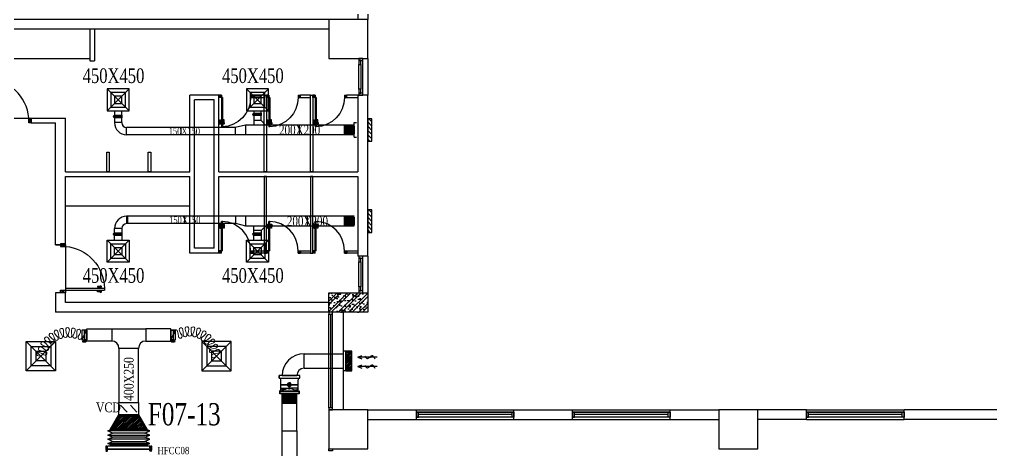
# Model space of a CAD drawing. Header units: metres. Extents: x 352651 to 1421851, y -87441 to -24441.
# Drawn here: x 926241 to 946175, y -57295 to -48460 of the extents above; entities that cross this region are included whole.
import ezdxf
from ezdxf.enums import TextEntityAlignment as Align

# ---------------------------------------------------------------- set-up
doc = ezdxf.new("R2010")
doc.units = ezdxf.units.M
doc.header["$LTSCALE"] = 300
doc.header["$MEASUREMENT"] = 0
for name, color, linetype in [('bat noi mem', 4, 'CONTINUOUS'), ('CUA', 8, 'CONTINUOUS'), ('CUAGIO', 2, 'CONTINUOUS'), ('dien', 2, 'CONTINUOUS'), ('HATCH', 145, 'CONTINUOUS'), ('KT', 1, 'CONTINUOUS'), ('THAY', 9, 'CONTINUOUS'), ('thiet bi', 11, 'CONTINUOUS'), ('TUONG', 7, 'CONTINUOUS'), ('vach', 6, 'CONTINUOUS')]:
    doc.layers.add(name, color=color, linetype=linetype)
doc.layers.add('noi mem', color=5, linetype='BATTING', lineweight=0)
doc.styles.add('PHU', font='vntimeh.shx', dxfattribs={"width": 0.8})
doc.styles.add('ROMANS', font='romans.shx', dxfattribs={"width": 0.75, "bigfont": 'romancvn.shx'})
doc.styles.add('VNCC-RMD', font='vntimeh.shx', dxfattribs={"width": 0.75, "height": 300, "bigfont": 'vns.shx'})
doc.linetypes.add('BATTING', pattern='A,0.0001,-0.1,[134,ltypeshp.shx,S=0.1,R=0,X=-0.1,Y=0],-0.2,[134,ltypeshp.shx,S=0.1,R=180,X=0.1,Y=0],-0.1', length=0.4001)

# ---------------------------------------------------------------- blocks, each defined once
blk = doc.blocks.new('A$C1C310622')
at = {"layer": 'CUA', "ltscale": 0.2}
for p, q in [((-167.75, -342.85), (-168.25, -343.35)), ((-167.75, -343.35), (-168.25, -342.85)), ((-167.75, -342.85), (-168.25, -342.85)), ((-168.25, -343.35), (-168.25, -342.85)), ((-167.75, -342.85), (-167.75, -343.35)), ((-167.75, -342.85), (-167.75, -343.35)), ((-167.75, -342.85), (-167.75, -342.85)), ((-161.75, -342.85), (-161.75, -343.35)), ((-161.75, -342.85), (-161.75, -342.85)), ((-161.75, -342.85), (-161.25, -342.85)), ((-161.75, -342.85), (-161.75, -343.35)), ((-161.75, -343.35), (-161.25, -342.85)), ((-161.75, -342.85), (-161.25, -343.35)), ((-161.25, -343.35), (-161.25, -342.85)), ((-167.75, -343.35), (-168.25, -343.35)), ((-161.95, -343.35), (-161.95, -349.35)), ((-161.95, -343.35), (-161.75, -343.35)), ((-161.75, -343.35), (-161.75, -349.35)), ((-161.75, -343.35), (-161.25, -343.35)), ((-161.99, -348.6), (-162.48, -348.6)), ((-162.29, -348.44), (-162.29, -347.94)), ((-162.29, -347.94), (-162.17, -347.94)), ((-162.23, -348.86), (-162.23, -348.31)), ((-162.17, -348.44), (-162.17, -347.94)), ((-161.75, -348.6), (-161.26, -348.6)), ((-161.56, -348.44), (-161.56, -347.94)), ((-161.44, -347.94), (-161.56, -347.94)), ((-161.5, -348.86), (-161.5, -348.31)), ((-161.44, -348.44), (-161.44, -347.94)), ((-161.95, -349.35), (-161.75, -349.35))]:
    blk.add_line(p, q, dxfattribs=at)
for centre in [(-162.23, -348.6), (-161.5, -348.6)]:
    blk.add_circle(centre, 0.173, dxfattribs=at)
at = {"layer": 'CUA', "linetype": 'Continuous'}
blk.add_arc((-161.75, -343.35), 6, 180, 268.2368, dxfattribs=at)
blk = doc.blocks.new('c1000')
at = {"layer": 'CUA', "ltscale": 0.2}
for p, q in [((47, 825), (-2, 825)), ((16, 809), (16, 760)), ((22, 851), (22, 797)), ((28, 809), (28, 760)), ((50, 100), (50, 900)), ((90, 900), (50, 900)), ((90, 100), (90, 900)), ((93, 825), (142, 825)), ((112, 809), (112, 760)), ((118, 851), (118, 797)), ((124, 809), (124, 760)), ((16, 760), (28, 760)), ((124, 760), (112, 760)), ((50, 100), (0, 0)), ((50, 0), (0, 100)), ((50, 0), (50, 100)), ((90, 100), (50, 100)), ((50, 0), (50, 0)), ((950, 0), (950, 100)), ((950, 0), (1000, 100)), ((950, 100), (1000, 0)), ((950, 0), (950, 0))]:
    blk.add_line(p, q, dxfattribs=at)
for points in [[(50, 100), (0, 100), (0, 0), (50, 0)], [(950, 100), (1000, 100), (1000, 0), (950, 0)]]:
    blk.add_lwpolyline(points, close=True, dxfattribs=at)
for centre in [(22, 825), (118, 825)]:
    blk.add_circle(centre, 17.3, dxfattribs=at)
blk.add_arc((81, 28), 872, 4.759, 89.399, dxfattribs=at)
blk = doc.blocks.new('cot1')
at = {"layer": 'vach'}
blk.add_lwpolyline([(-400, -400), (400, -400), (400, 400), (-400, 400)], close=True, dxfattribs=at)
blk = doc.blocks.new('SAD')
at = {"layer": 'CUAGIO', "color": 8}
for p, q in [((-300, -300), (300, 300)), ((300, -300), (-300, 300))]:
    blk.add_line(p, q, dxfattribs=at)
at = {"layer": 'CUAGIO'}
blk.add_lwpolyline([(300, -300), (300, 300), (-300, 300), (-300, -300)], close=True, dxfattribs=at)
at = {"layer": 'CUAGIO', "color": 8}
for points in [[(200, -200), (200, 200), (-200, 200), (-200, -200)], [(100, -100), (100, 100), (-100, 100), (-100, -100)]]:
    blk.add_lwpolyline(points, close=True, dxfattribs=at)
blk = doc.blocks.new('1-van gio D200')
at = {"layer": 'CUAGIO'}
h = blk.add_hatch(dxfattribs=at)
h.set_pattern_fill('ANSI31', color=256, scale=100, style=0)
edge = h.paths.add_edge_path()
edge.add_ellipse((486127, -58494), major_axis=(-38.1, 0), ratio=0.310482, start_angle=0, end_angle=360, ccw=False)
for p, q in [((486167, -58437), (486087, -58277)), ((486127, -58257), (486127, -58494))]:
    blk.add_line(p, q, dxfattribs=at)
at = {"layer": 'CUAGIO', "const_width": 3}
for points in [[(486127, -58457), (486177, -58457), (486177, -58257), (486077, -58257), (486077, -58457), (486127, -58457)], [(486167, -58437), (486087, -58277)], [(486127, -58257), (486127, -58494)]]:
    blk.add_lwpolyline(points, dxfattribs=at)
at = {"layer": 'CUAGIO'}
blk.add_lwpolyline([(486177, -58457), (486077, -58457), (486077, -58257), (486177, -58257)], close=True, dxfattribs=at)
at = {"layer": 'CUAGIO', "const_width": 5.35}
blk.add_lwpolyline([(486131, -58357, -1), (486123, -58357, -1)], format="xyb", close=True, dxfattribs=at)
at = {"layer": 'CUAGIO', "extrusion": (0, 0, -1)}
blk.add_ellipse((486127, -58494), major_axis=(-38.1, 0), ratio=0.310482, start_param=-1.570796, end_param=4.712389, dxfattribs=at)
blk = doc.blocks.new('Quat thong gio 2')
at = {"layer": 'CUAGIO', "color": 2}
for p, q in [((604439, -54339), (604439, -54304)), ((604439, -54689), (604439, -54339)), ((604439, -54339), (604676, -54339)), ((604504, -54352), (604504, -54499)), ((604574, -54339), (604574, -54478)), ((604576, -54339), (604576, -54478)), ((604711, -54304), (604711, -54724)), ((604711, -54304), (604711, -54304)), ((604493, -54499), (604493, -54511)), ((604493, -54499), (604512, -54499)), ((604493, -54523), (604493, -54511)), ((604493, -54523), (604512, -54523)), ((604504, -54486), (604497, -54486)), ((604504, -54536), (604497, -54536)), ((604500, -54486), (604500, -54499)), ((604500, -54536), (604500, -54523)), ((604504, -54670), (604504, -54523)), ((604512, -54499), (604512, -54511)), ((604512, -54506), (604535, -54506)), ((604512, -54523), (604512, -54511)), ((604512, -54516), (604535, -54516)), ((604535, -54494), (604551, -54479)), ((604535, -54494), (604535, -54511)), ((604535, -54528), (604535, -54511)), ((604535, -54528), (604551, -54543)), ((604551, -54479), (604551, -54511)), ((604551, -54479), (604598, -54479)), ((604551, -54543), (604551, -54511)), ((604551, -54543), (604598, -54543)), ((604574, -54543), (604574, -54689)), ((604575, -54543), (604575, -54479)), ((604576, -54543), (604576, -54689)), ((604598, -54479), (604598, -54543)), ((604613, -54494), (604613, -54511)), ((604613, -54528), (604613, -54511)), ((604439, -54689), (604676, -54689)), ((604439, -54689), (604439, -54724)), ((604711, -54724), (604711, -54724))]:
    blk.add_line(p, q, dxfattribs=at)
at = {"layer": 'CUAGIO', "color": 2, "const_width": 1}
for points in [[(604439, -54304), (604439, -54339)], [(604439, -54724), (604439, -54689)]]:
    blk.add_lwpolyline(points, dxfattribs=at)
for points in [[(604711, -54304), (604711, -54304, -0.414214), (604676, -54339), (604439, -54339)], [(604711, -54724), (604711, -54724, 0.414214), (604676, -54689), (604439, -54689)]]:
    blk.add_lwpolyline(points, format="xyb", dxfattribs=at)
at = {"layer": 'CUAGIO', "color": 2}
for points in [[(604497, -54486, -0.067078), (604469, -54367, -0.673836), (604504, -54352)], [(604497, -54536, 0.067078), (604469, -54655, 0.673836), (604504, -54670)]]:
    blk.add_lwpolyline(points, format="xyb", dxfattribs=at)
for centre, radius, start, end in [((604676, -54304), 35, 270, 0), ((604575, -54478), 1.5, 213.5573, 326.4427), ((604575, -54544), 1.5, 33.5573, 146.4427), ((604598, -54494), 15, 0, 90), ((604598, -54528), 15, 270, 0), ((604676, -54724), 35, 0, 90)]:
    blk.add_arc(centre, radius, start, end, dxfattribs=at)
blk = doc.blocks.new('bac noi mem')
at = {"layer": 'bat noi mem'}
for p, q in [((493887, -64673), (493867, -64693)), ((494067, -64693), (493867, -64693)), ((493867, -64693), (493887, -64713)), ((493887, -64713), (493867, -64733)), ((494067, -64733), (493867, -64733)), ((493867, -64733), (493887, -64753)), ((493887, -64753), (493867, -64773)), ((494067, -64773), (493867, -64773)), ((493867, -64773), (493887, -64793)), ((494047, -64673), (493887, -64673)), ((494047, -64713), (493887, -64713)), ((494047, -64753), (493887, -64753)), ((494047, -64673), (494067, -64693)), ((494067, -64693), (494047, -64713)), ((494047, -64713), (494067, -64733)), ((494067, -64733), (494047, -64753)), ((494047, -64753), (494067, -64773)), ((494067, -64773), (494047, -64793)), ((493887, -64793), (493867, -64813)), ((494067, -64813), (493867, -64813)), ((493867, -64813), (493887, -64833)), ((493887, -64833), (493867, -64853)), ((494067, -64853), (493867, -64853)), ((493867, -64853), (493887, -64873)), ((494047, -64793), (493887, -64793)), ((494047, -64833), (493887, -64833)), ((494047, -64873), (493887, -64873)), ((494047, -64793), (494067, -64813)), ((494067, -64813), (494047, -64833)), ((494047, -64833), (494067, -64853)), ((494067, -64853), (494047, -64873))]:
    blk.add_line(p, q, dxfattribs=at)

msp = doc.modelspace()

# ---------------------------------------------------------------- hatches: boundary and pattern name
at = {"layer": 'CUAGIO'}
h = msp.add_hatch(dxfattribs=at)
h.set_pattern_fill('ANSI31', color=256, scale=100, style=0)
h.set_pattern_definition([(315, (957418.264, 192615.432), (4.41941738, 4.41941738), [])])
edge = h.paths.add_edge_path()
edge.add_ellipse((928171.3, -50448.1), major_axis=(0, -19), ratio=0.3104819, start_angle=0, end_angle=360, ccw=False)
h = msp.add_hatch(dxfattribs=at)
h.set_pattern_fill('ANSI31', color=256, scale=100, style=0)
h.set_pattern_definition([(315, (960275.8024, 192657.5096), (4.41941738, 4.41941738), [])])
edge = h.paths.add_edge_path()
edge.add_ellipse((931028.8, -50406), major_axis=(0, -19), ratio=0.3104819, start_angle=0, end_angle=360, ccw=False)
h = msp.add_hatch(dxfattribs=at)
h.set_pattern_fill('ANSI31', color=256, scale=500, style=0)
h.set_pattern_definition([(315, (419545.29, -99930.654), (-44.194174, -44.194174), [])])
h.paths.add_polyline_path([(933382.1, -50955.2), (933469.3, -50955.2), (933469.3, -50494.3), (933382.1, -50494.3)])
h = msp.add_hatch(dxfattribs=at)
h.set_pattern_fill('ANSI31', color=256, scale=500, style=0)
h.set_pattern_definition([(315, (419545.29, -101800.344), (-44.194174, -44.194174), [])])
h.paths.add_polyline_path([(933382.1, -52824.8), (933469.3, -52824.8), (933469.3, -52364), (933382.1, -52364)])
h = msp.add_hatch(dxfattribs=at)
h.set_pattern_fill('ANSI31', color=256, scale=100, style=0)
h.set_pattern_definition([(315, (957418.264, 190203.6645), (4.41941738, 4.41941738), [])])
edge = h.paths.add_edge_path()
edge.add_ellipse((928171.3, -52859.8), major_axis=(0, -19), ratio=0.3104819, start_angle=0, end_angle=360, ccw=False)
h = msp.add_hatch(dxfattribs=at)
h.set_pattern_fill('ANSI31', color=256, scale=100, style=0)
h.set_pattern_definition([(315, (960275.8024, 190203.6645), (4.41941738, 4.41941738), [])])
edge = h.paths.add_edge_path()
edge.add_ellipse((931028.8, -52859.8), major_axis=(0, -19), ratio=0.3104819, start_angle=0, end_angle=360, ccw=False)
h = msp.add_hatch(dxfattribs=at)
h.set_pattern_fill('DOTS', color=256, scale=200, style=0)
h.set_pattern_definition([(0, (98428.832, -113850.794), (6.25, 12.5), [0, -12.5])])
h.paths.add_polyline_path([(928282.1, -56561.5), (928101.1, -56871.5), (928863.1, -56871.5), (928682.1, -56561.5)])
h.paths.add_polyline_path([(928664.9, -56591.5), (928810.8, -56841.5), (928153.4, -56841.5), (928299.3, -56591.5)], flags=16)
h = msp.add_hatch(dxfattribs=at)
h.set_pattern_fill('ANSI31', color=256, scale=200, style=0)
h.set_pattern_definition([(45, (85841.88, -88621.382), (-17.6776695, 17.6776695), [])])
h.paths.add_polyline_path([(928810.8, -56841.5), (928664.9, -56591.5), (928299.3, -56591.5), (928153.4, -56841.5)])
at = {"layer": 'dien'}
h = msp.add_hatch(dxfattribs=at)
h.set_pattern_fill('ANSI31', color=256, scale=200, style=0)
h.set_pattern_definition([(45, (173144.898, -63978.07), (-17.6776695, 17.6776695), [])])
h.paths.add_polyline_path([(933058.1, -55259.6), (932932.1, -55259.6), (932932.1, -55659.6), (933058.1, -55659.6)])
at = {"layer": 'HATCH', "linetype": 'Continuous'}
h = msp.add_hatch(dxfattribs=at)
h.set_pattern_fill('ANSI32', color=256, scale=400, style=0)
h.set_pattern_definition([(45, (444749.62, -347750.56), (-106.066017, 106.066017), []), (45, (444820.33, -347750.56), (-106.066017, 106.066017), [])])
h.paths.add_polyline_path([(933282.1, -54059.6), (932982.1, -54059.6), (932982.1, -54359.6), (933282.1, -54359.6)])
h.paths.add_polyline_path([(933382.1, -54059.6), (933282.1, -54059.6), (933282.1, -54359.6), (933382.1, -54359.6)])
h.paths.add_polyline_path([(932982.1, -54059.6), (932582.1, -54059.6), (932582.1, -54359.6), (932982.1, -54359.6)])
h.paths.add_polyline_path([(932982.1, -54359.6), (932582.1, -54359.6), (932582.1, -54459.6), (932982.1, -54459.6)])
h.paths.add_polyline_path([(933382.1, -54359.6), (932982.1, -54359.6), (932982.1, -54459.6), (933382.1, -54459.6)])
h = msp.add_hatch(dxfattribs=at)
h.set_pattern_fill('AR-CONC,_O', color=256, scale=30)
h.set_pattern_definition([(50, (444749.62, -347750.56), (215.178055, -18.82564), [22.5, -247.5]), (355, (444749.62, -347750.56), (-41.6254, 225.65764), [18, -198]), (100.4514, (444767.56, -347752.12), (173.552815, 206.83186), [19.12206, -210.34263]), (46.1842, (444749.62, -347690.56), (320.17231, -49.6557), [33.75, -371.25]), (96.6356, (444776.3, -347694.7), (280.39881, 292.23536), [28.68309, -315.5139]), (351.1842, (444749.62, -347690.56), (280.39858, 292.23558), [27, -297]), (21, (444779.62, -347705.56), (179.072116, -120.785667), [22.5, -247.5]), (326, (444779.62, -347705.56), (72.9946, 217.54501), [18, -198]), (71.4514, (444794.55, -347715.62), (252.06679, 96.75915), [19.12206, -210.34263]), (37.5, (444749.624, -347750.555), (3.647957, 99.868156), [0, -195.6, 0, -201, 0, -198.75]), (7.5, (444749.62, -347750.56), (78.920861, 118.323514), [0, -114.6, 0, -191.1, 0, -75.75]), (327.5, (444682.724, -347750.555), (160.146731, -6.766462), [0, -75, 0, -234, 0, -310.5]), (317.5, (444652.72, -347750.56), (174.95585, 30.031495), [0, -97.5, 0, -155.4, 0, -220.5])])
h.paths.add_polyline_path([(933282.1, -54059.6), (932982.1, -54059.6), (932982.1, -54359.6), (933282.1, -54359.6)])
h.paths.add_polyline_path([(933382.1, -54059.6), (933282.1, -54059.6), (933282.1, -54359.6), (933382.1, -54359.6)])
h.paths.add_polyline_path([(933382.1, -54359.6), (932982.1, -54359.6), (932982.1, -54459.6), (933382.1, -54459.6)])
h.paths.add_polyline_path([(932982.1, -54359.6), (932582.1, -54359.6), (932582.1, -54459.6), (932982.1, -54459.6)])
h.paths.add_polyline_path([(932982.1, -54059.6), (932582.1, -54059.6), (932582.1, -54359.6), (932982.1, -54359.6)])

# ---------------------------------------------------------------- linework, layer by layer
at = {"layer": 'bat noi mem'}
for p, q in [((931649.8, -56131.6), (931629.8, -56151.6)), ((931929.4, -56151.6), (931629.8, -56151.6)), ((931629.8, -56151.6), (931649.8, -56171.6)), ((931649.8, -56171.6), (931629.8, -56191.6)), ((931929.4, -56191.6), (931629.8, -56191.6)), ((931629.8, -56191.6), (931649.8, -56211.6)), ((931649.8, -56211.6), (931629.8, -56231.6)), ((931909.4, -56131.6), (931649.8, -56131.6)), ((931909.4, -56171.6), (931649.8, -56171.6)), ((931909.4, -56211.6), (931649.8, -56211.6)), ((931909.4, -56131.6), (931929.4, -56151.6)), ((931929.4, -56151.6), (931909.4, -56171.6)), ((931909.4, -56171.6), (931929.4, -56191.6)), ((931929.4, -56191.6), (931909.4, -56211.6)), ((931909.4, -56211.6), (931929.4, -56231.6)), ((931929.4, -56231.6), (931629.8, -56231.6)), ((931629.8, -56231.6), (931649.8, -56251.6)), ((931649.8, -56251.6), (931629.8, -56271.6)), ((931929.4, -56271.6), (931629.8, -56271.6)), ((931629.8, -56271.6), (931649.8, -56291.6)), ((931649.8, -56291.6), (931629.8, -56311.6)), ((931929.4, -56311.6), (931629.8, -56311.6)), ((931629.8, -56311.6), (931649.8, -56331.6)), ((931929.4, -56331.6), (931629.8, -56331.6)), ((931909.4, -56251.6), (931649.8, -56251.6)), ((931909.4, -56291.6), (931649.8, -56291.6)), ((931929.4, -56231.6), (931909.4, -56251.6)), ((931909.4, -56251.6), (931929.4, -56271.6)), ((931929.4, -56271.6), (931909.4, -56291.6)), ((931909.4, -56291.6), (931929.4, -56311.6)), ((931929.4, -56311.6), (931909.4, -56331.6)), ((928913.1, -56892.9), (928051.1, -56892.9)), ((928913.1, -56892.9), (928051.1, -56892.9)), ((928051.1, -56978.6), (928913.1, -56978.6)), ((928813.1, -56935.7), (928151.1, -56935.7)), ((928913.1, -57064.3), (928051.1, -57064.3)), ((928913.1, -57150), (928051.1, -57150)), ((928101.1, -57171.5), (928863.1, -57171.5)), ((928813.1, -57021.5), (928151.1, -57021.5)), ((928151.1, -57107.2), (928813.1, -57107.2))]:
    msp.add_line(p, q, dxfattribs=at)
for points in [[(928101.1, -57171.5), (928051.1, -57150), (928151.1, -57107.2), (928051.1, -57064.3), (928151.1, -57021.5), (928051.1, -56978.6), (928151.1, -56935.7), (928051.1, -56892.9), (928101.1, -56871.5)], [(928863.1, -57171.5), (928913.1, -57150), (928813.1, -57107.2), (928913.1, -57064.3), (928813.1, -57021.5), (928913.1, -56978.6), (928813.1, -56935.7), (928913.1, -56892.9), (928863.1, -56871.5)]]:
    msp.add_lwpolyline(points, dxfattribs=at)
at = {"layer": 'CUA', "linetype": 'Continuous'}
for p, q in [((927682.1, -48659.6), (927682.1, -49309.6)), ((927782.1, -48659.6), (927782.1, -49309.6)), ((925382.1, -49259.6), (927682.1, -49259.6)), ((927682.1, -49309.6), (927782.1, -49309.6)), ((933202.1, -49889.6), (933202.1, -49379.6)), ((933242.1, -49379.6), (933242.1, -49889.6)), ((933282.1, -49969.6), (933282.1, -49299.6)), ((931257.1, -50009.6), (931032.1, -50009.6)), ((932207.1, -50009.6), (932007.1, -50009.6)), ((933182.1, -50009.6), (932957.1, -50009.6)), ((931032.1, -50059.6), (931257.1, -50059.6)), ((932007.1, -50059.6), (932207.1, -50059.6)), ((932957.1, -50059.6), (933182.1, -50059.6)), ((927182.1, -52279.6), (929732.1, -52279.6)), ((931032.1, -53199.6), (931257.1, -53199.6)), ((932007.1, -53199.6), (932207.1, -53199.6)), ((932957.1, -53199.6), (933182.1, -53199.6)), ((931257.1, -53249.6), (931032.1, -53249.6)), ((932207.1, -53249.6), (932007.1, -53249.6)), ((933182.1, -53249.6), (932957.1, -53249.6)), ((933282.1, -54019.6), (933282.1, -53349.6)), ((933202.1, -53939.6), (933202.1, -53429.6)), ((933242.1, -53429.6), (933242.1, -53939.6)), ((932582.1, -56419.6), (932582.1, -54499.6)), ((932582.1, -56419.6), (932582.1, -54499.6)), ((932622.1, -54499.6), (932622.1, -56419.6)), ((932622.1, -54499.6), (932622.1, -56419.6)), ((932662.1, -56419.6), (932662.1, -54499.6)), ((932662.1, -56419.6), (932662.1, -54499.6)), ((934382.1, -56509.6), (936382.1, -56509.6)), ((936382.1, -56509.6), (934382.1, -56509.6)), ((936382.1, -56609.6), (934382.1, -56609.6)), ((936342.1, -56559.6), (934422.1, -56559.6)), ((937582.1, -56509.6), (939582.1, -56509.6)), ((939582.1, -56509.6), (937582.1, -56509.6)), ((939582.1, -56609.6), (937582.1, -56609.6)), ((939542.1, -56559.6), (937622.1, -56559.6)), ((942382.1, -56509.6), (944382.1, -56509.6)), ((944382.1, -56509.6), (942382.1, -56509.6)), ((944382.1, -56609.6), (942382.1, -56609.6)), ((944342.1, -56559.6), (942422.1, -56559.6))]:
    msp.add_line(p, q, dxfattribs=at)
at = {"layer": 'CUA'}
for points in [[(933202.1, -49299.6), (933282.1, -49299.6), (933282.1, -49259.6), (933202.1, -49259.6)], [(933202.1, -49299.6), (933202.1, -49379.6), (933242.1, -49379.6), (933242.1, -49299.6)], [(933202.1, -49889.6), (933202.1, -49969.6), (933242.1, -49969.6), (933242.1, -49889.6)], [(933202.1, -50009.6), (933282.1, -50009.6), (933282.1, -49969.6), (933202.1, -49969.6)], [(933202.1, -53349.6), (933282.1, -53349.6), (933282.1, -53309.6), (933202.1, -53309.6)], [(933202.1, -53349.6), (933202.1, -53429.6), (933242.1, -53429.6), (933242.1, -53349.6)], [(933202.1, -53939.6), (933202.1, -54019.6), (933242.1, -54019.6), (933242.1, -53939.6)], [(933202.1, -54059.6), (933282.1, -54059.6), (933282.1, -54019.6), (933202.1, -54019.6)]]:
    msp.add_lwpolyline(points, close=True, dxfattribs=at)
at = {"layer": 'CUA', "linetype": 'Continuous'}
for points in [[(931257.1, -51579.6), (931257.1, -50009.6), (931307.1, -50009.6), (931307.1, -51579.6)], [(932207.1, -51579.6), (932207.1, -50009.6), (932257.1, -50009.6), (932257.1, -51579.6)], [(928032.1, -51179.6), (928082.1, -51179.6), (928082.1, -51579.6), (928032.1, -51579.6)], [(928882.1, -51179.6), (928932.1, -51179.6), (928932.1, -51579.6), (928882.1, -51579.6)], [(931257.1, -51679.6), (931257.1, -53249.6), (931307.1, -53249.6), (931307.1, -51679.6)], [(932207.1, -51679.6), (932207.1, -53249.6), (932257.1, -53249.6), (932257.1, -51679.6)], [(932582.1, -54499.6), (932662.1, -54499.6), (932662.1, -54459.6), (932582.1, -54459.6)], [(932582.1, -56459.6), (932662.1, -56459.6), (932662.1, -56419.6), (932582.1, -56419.6)], [(932582.1, -56459.6), (932662.1, -56459.6), (932662.1, -56419.6), (932582.1, -56419.6)], [(934382.1, -56609.6), (934422.1, -56609.6), (934422.1, -56509.6), (934382.1, -56509.6)], [(936382.1, -56609.6), (936342.1, -56609.6), (936342.1, -56509.6), (936382.1, -56509.6)], [(937582.1, -56609.6), (937622.1, -56609.6), (937622.1, -56509.6), (937582.1, -56509.6)], [(939582.1, -56609.6), (939542.1, -56609.6), (939542.1, -56509.6), (939582.1, -56509.6)], [(942382.1, -56609.6), (942422.1, -56609.6), (942422.1, -56509.6), (942382.1, -56509.6)], [(944382.1, -56609.6), (944342.1, -56609.6), (944342.1, -56509.6), (944382.1, -56509.6)], [(932582.1, -57259.6), (932662.1, -57259.6), (932662.1, -57299.6), (932582.1, -57299.6)]]:
    msp.add_lwpolyline(points, close=True, dxfattribs=at)
at = {"layer": 'CUAGIO'}
for p, q in [((928189.6, -50332.6), (928189.6, -50574.7)), ((928339.6, -50574.7), (928339.6, -50332.6)), ((931197.1, -50406), (931028.8, -50406)), ((931047.1, -50332.6), (931047.1, -50624.7)), ((931197.1, -50532.6), (931197.1, -50332.6)), ((928339.6, -50448.1), (928171.3, -50448.1)), ((928339.6, -50574.7), (928189.6, -50574.7)), ((930875.9, -50624.7), (930665.9, -50674.7)), ((930875.9, -50624.7), (930875.9, -50824.7)), ((930963.8, -50624.7), (930875.9, -50624.7)), ((933105.3, -50624.7), (930963.8, -50624.7)), ((931197.1, -50532.6), (931047.1, -50532.6)), ((931197.1, -50532.6), (931289.2, -50624.7)), ((931985.9, -50824.7), (931985.9, -50624.7)), ((933105.3, -50874.7), (933105.3, -50574.7)), ((933105.3, -50574.7), (933151.4, -50574.7)), ((930665.9, -50674.7), (928439.6, -50674.7)), ((928439.6, -50824.7), (928439.6, -50674.7)), ((933105.3, -50824.7), (928439.6, -50824.7)), ((929555.9, -50824.7), (929555.9, -50674.7)), ((930665.9, -50674.7), (930665.9, -50824.7)), ((933105.3, -50874.7), (933151.4, -50874.7)), ((933105.3, -52494.4), (928439.6, -52494.4)), ((928439.6, -52494.4), (928439.6, -52644.4)), ((928455.3, -52494.4), (928455.3, -52644.4)), ((929622.3, -52494.4), (929622.3, -52644.4)), ((930675.3, -52644.4), (930675.3, -52494.4)), ((930885.3, -52694.4), (930885.3, -52494.4)), ((932146.6, -52694.4), (932146.6, -52494.4)), ((928189.6, -52986.5), (928189.6, -52744.4)), ((928339.6, -52744.4), (928189.6, -52744.4)), ((928339.6, -52744.4), (928339.6, -52986.5)), ((930675.3, -52644.4), (928439.6, -52644.4)), ((930885.3, -52694.4), (930675.3, -52644.4)), ((933105.3, -52694.4), (930885.3, -52694.4)), ((931047.1, -52986.5), (931047.1, -52694.4)), ((931197.1, -52786.5), (931047.1, -52786.5)), ((931197.1, -52786.5), (931289.2, -52694.4)), ((931197.1, -52786.5), (931197.1, -52986.5)), ((928339.6, -52859.8), (928171.3, -52859.8)), ((931197.1, -52859.8), (931028.8, -52859.8)), ((928682.1, -55201.5), (928282.1, -55201.5)), ((932079.4, -55609.6), (932079.4, -55309.6)), ((932882.1, -55259.6), (932882.1, -55659.6)), ((932932.1, -55259.6), (932882.1, -55259.6)), ((932882.1, -55259.6), (932882.1, -55659.6)), ((932932.1, -55259.6), (932882.1, -55259.6)), ((932932.1, -55659.6), (932932.1, -55259.6)), ((932932.1, -55659.6), (932932.1, -55259.6)), ((931569.4, -55809.6), (931569.4, -55759.6)), ((931989.4, -55809.6), (931989.4, -55759.6)), ((932932.1, -55659.6), (932882.1, -55659.6)), ((932932.1, -55659.6), (932882.1, -55659.6)), ((931579.4, -56081.6), (931579.4, -56131.6)), ((931979.4, -56131.6), (931979.4, -56081.6)), ((928449, -56510.7), (928315.2, -56362.2)), ((928649, -56510.7), (928515.2, -56362.2)), ((928101.1, -56871.5), (928282.1, -56561.5)), ((928282.1, -56561.5), (928682.1, -56561.5)), ((928682.1, -56561.5), (928863.1, -56871.5)), ((928101.1, -56871.5), (928863.1, -56871.5)), ((928101.1, -56871.5), (928863.1, -56871.5)), ((928813.1, -56935.7), (928813.1, -56935.7))]:
    msp.add_line(p, q, dxfattribs=at)
at = {"layer": 'CUAGIO', "linetype": 'ByBlock', "ltscale": 1.5}
for p, q in [((932905.3, -50824.7), (932905.3, -50624.7)), ((932905.3, -52694.4), (932905.3, -52494.4))]:
    msp.add_line(p, q, dxfattribs=at)
at = {"layer": 'CUAGIO', "ltscale": 1.5}
for p, q in [((928132.1, -54801.5), (928832.1, -54801.5)), ((931629.4, -56891.6), (931629.4, -56131.6)), ((931929.4, -56891.6), (931929.4, -56131.6))]:
    msp.add_line(p, q, dxfattribs=at)
at = {"layer": 'CUAGIO', "color": 2}
for p, q in [((928282.1, -55201.5), (928282.1, -56311.5)), ((928682.1, -56311.5), (928682.1, -55201.5)), ((932079.4, -55309.6), (932882.1, -55309.6)), ((932079.4, -55609.6), (932882.1, -55609.6)), ((931629.4, -55759.6), (931929.4, -55759.6)), ((931929.4, -56131.6), (931629.4, -56131.6))]:
    msp.add_line(p, q, dxfattribs=at)
at = {"layer": 'CUAGIO', "color": 6, "ltscale": 100}
for p, q in [((933178.8, -55380), (933260.3, -55345.2)), ((933573.8, -55380), (933178.8, -55380)), ((933178.8, -55380), (933260.3, -55414.8)), ((933178.8, -55570), (933260.3, -55535.2)), ((933573.8, -55570), (933178.8, -55570)), ((933178.8, -55570), (933260.3, -55604.8))]:
    msp.add_line(p, q, dxfattribs=at)
at = {"layer": 'CUAGIO', "const_width": 1.5}
for points in [[(928189.6, -50448.1), (928189.6, -50473.1), (928339.6, -50473.1), (928339.6, -50423.1), (928189.6, -50423.1), (928189.6, -50448.1)], [(928224.3, -50468.1), (928304.2, -50428.1)], [(931197.1, -50406), (931028.8, -50406)], [(931047.1, -50406), (931047.1, -50431), (931197.1, -50431), (931197.1, -50381), (931047.1, -50381), (931047.1, -50406)], [(931081.8, -50426), (931161.7, -50386)], [(928339.6, -50448.1), (928171.3, -50448.1)], [(928339.6, -52859.8), (928171.3, -52859.8)], [(928189.6, -52859.8), (928189.6, -52884.8), (928339.6, -52884.8), (928339.6, -52834.8), (928189.6, -52834.8), (928189.6, -52859.8)], [(928224.3, -52879.8), (928304.2, -52839.9)], [(931197.1, -52859.8), (931028.8, -52859.8)], [(931047.1, -52859.8), (931047.1, -52884.8), (931197.1, -52884.8), (931197.1, -52834.8), (931047.1, -52834.8), (931047.1, -52859.8)], [(931081.8, -52879.8), (931161.7, -52839.9)]]:
    msp.add_lwpolyline(points, dxfattribs=at)
at = {"layer": 'CUAGIO'}
for points in [[(928189.6, -50473.1), (928189.6, -50423.1), (928339.6, -50423.1), (928339.6, -50473.1)], [(931047.1, -50431), (931047.1, -50381), (931197.1, -50381), (931197.1, -50431)], [(933382.1, -50955.2), (933469.3, -50955.2), (933469.3, -50494.3), (933382.1, -50494.3)], [(933382.1, -52824.8), (933469.3, -52824.8), (933469.3, -52364), (933382.1, -52364)], [(928189.6, -52884.8), (928189.6, -52834.8), (928339.6, -52834.8), (928339.6, -52884.8)], [(931047.1, -52884.8), (931047.1, -52834.8), (931197.1, -52834.8), (931197.1, -52884.8)], [(928132.1, -55051.5), (927622.1, -55051.5), (927622.1, -54801.5), (928132.1, -54801.5)], [(928832.1, -55051.5), (929342.1, -55051.5), (929342.1, -54801.5), (928832.1, -54801.5)], [(927572.1, -54826.5), (927622.1, -54826.5), (927622.1, -55026.5), (927572.1, -55026.5)], [(929342.1, -54826.5), (929392.1, -54826.5), (929392.1, -55026.5), (929342.1, -55026.5)], [(928282.1, -56311.5), (928682.1, -56311.5), (928682.1, -56561.5), (928282.1, -56561.5)], [(928282.1, -56561.5), (928682.1, -56561.5), (928863.1, -56871.5), (928101.1, -56871.5)], [(928299.3, -56591.5), (928664.9, -56591.5), (928810.8, -56841.5), (928153.4, -56841.5)]]:
    msp.add_lwpolyline(points, close=True, dxfattribs=at)
for points, const_width in [([(931121.8, -50407.8, -1), (931121.8, -50404.2, -1)], 2.67), ([(928264.3, -50449.9, -1), (928264.3, -50446.2, -1)], 2.67), ([(928264.3, -52861.7, -1), (928264.3, -52858, -1)], 2.67), ([(931121.8, -52861.7, -1), (931121.8, -52858, -1)], 2.67), ([(928377.1, -56436.5, 1), (928387.1, -56436.5, 1)], 10), ([(928577.1, -56436.5, 1), (928587.1, -56436.5, 1)], 10)]:
    msp.add_lwpolyline(points, format="xyb", close=True, dxfattribs=dict(at, const_width=const_width))
at = {"layer": 'CUAGIO', "color": 2}
for points in [[(931569.4, -55809.6), (931989.4, -55809.6), (931989.4, -55759.6), (931569.4, -55759.6)], [(931579.4, -56081.6), (931979.4, -56081.6), (931979.4, -56131.6), (931579.4, -56131.6)], [(931629.4, -56891.6), (931929.4, -56891.6), (931929.4, -60054), (931629.4, -60054)]]:
    msp.add_lwpolyline(points, close=True, dxfattribs=at)
at = {"layer": 'CUAGIO'}
for centre, radius, start, end in [((928439.6, -50574.7), 250, 180, 270), ((928439.6, -50574.7), 100, 180, 270), ((928439.6, -52744.4), 250, 90, 180), ((928439.6, -52744.4), 100, 90, 180), ((928132.1, -55201.5), 150, 0, 90), ((928832.1, -55201.5), 150, 90, 180), ((932079.4, -55759.6), 450, 90, 180), ((932079.4, -55759.6), 150, 90, 180)]:
    msp.add_arc(centre, radius, start, end, dxfattribs=at)
at = {"layer": 'CUAGIO', "extrusion": (0, 0, -1)}
for centre in [(928171.3, -50448.1), (931028.8, -50406), (928171.3, -52859.8), (931028.8, -52859.8)]:
    msp.add_ellipse(centre, major_axis=(0, -19), ratio=0.3104819, start_param=-1.5707963, end_param=4.712389, dxfattribs=at)
at = {"layer": 'CUAGIO', "color": 9, "ltscale": 100}
for points in [[(933535.8, -55420), (933470.3, -55352.5), (933377.8, -55414.5), (933321.8, -55360.5)], [(933535.8, -55610), (933470.3, -55542.5), (933377.8, -55604.5), (933321.8, -55550.5)]]:
    msp.add_spline(points, degree=3, dxfattribs=at)
at = {"layer": 'dien'}
msp.add_lwpolyline([(933058.1, -55259.6), (932932.1, -55259.6), (932932.1, -55659.6), (933058.1, -55659.6)], close=True, dxfattribs=at)
at = {"layer": 'noi mem', "linetype": 'ByBlock', "ltscale": 1.5}
for points in [[(926682.1, -55359.6), (926631.4, -55354.4, -1.3333333), (926653.8, -55282.8), (926698.4, -55307.6), (926743, -55332.4, 1.3333333), (926765.5, -55260.8), (926714.8, -55255.6), (926663.8, -55246.9, -1.3333333), (926690.8, -55177), (926734.4, -55204.8), (926773.8, -55236.2, 1.3333333), (926807.6, -55169.2), (926758.9, -55156.2), (926710.6, -55137.7, -1.3333333), (926750.7, -55074.4), (926788, -55110.2), (926820.6, -55148.6, 1.3333333), (926866.8, -55089.5), (926821.6, -55067.2), (926777.8, -55039.8, -1.3333333), (926829.5, -54985.4), (926859.1, -55027.8), (926883.6, -55071.9, 1.3333333), (926940.3, -55022.9), (926900.3, -54992.2), (926862.8, -54956.7, -1.3333333), (926924.1, -54913.5), (926944.9, -54960.9), (926960.3, -55008.8, 1.3333333), (927025.5, -54971.8), (926992.2, -54934), (926962.3, -54891.9, -1.3333333), (927030.8, -54861.4), (927042, -54911.9), (927047.8, -54962, 1.3333333), (927119, -54938.4), (927093.7, -54894.8), (927072.5, -54847.6, -1.3333333), (927145.7, -54831.1), (927146.8, -54882.8), (927142.7, -54933, 1.3333333), (927217.1, -54923.8), (927200.9, -54876.1), (927189.3, -54825.7, -1.3333333), (927264.3, -54823.8), (927255.3, -54874.7), (927241.5, -54923.2, 1.3333333), (927316.3, -54928.6), (927309.6, -54878.6), (927308.1, -54827, -1.3333333), (927382, -54839.7), (927363.3, -54887.9), (927341.6, -54934, 1.3333333), (927414.5, -54951.6), (927416.2, -54900.7), (927418.1, -54849.7, -1.3333333), (927491, -54867.4), (927469.2, -54913.6), (927447.4, -54959.7, 1.3333333), (927520.2, -54977.5), (927522.1, -54926.5)], [(929442.1, -54926.5), (929414.7, -54883.5, -1.3333333), (929484.6, -54856.1), (929493.7, -54906.3), (929502.7, -54956.4, 1.3333333), (929572.5, -54929.1), (929545.3, -54886.2), (929520.9, -54840.6, -1.3333333), (929592.6, -54818.4), (929598.2, -54869.8), (929598, -54920.1, 1.3333333), (929671.6, -54905.6), (929652.5, -54859.2), (929638.3, -54809.5, -1.3333333), (929713, -54802.9), (929707.6, -54854.3), (929696.9, -54903.4, 1.3333333), (929771.9, -54904.8), (929763, -54855.4), (929759.5, -54803.8, -1.3333333), (929833.9, -54813.1), (929817.9, -54862.2), (929797.1, -54908, 1.3333333), (929870.1, -54925.1), (929871.8, -54874.9), (929879.3, -54823.8, -1.3333333), (929950.1, -54848.6), (929924, -54893.2), (929894, -54933.5, 1.3333333), (929961.8, -54965.7), (929974, -54916.9), (929992.1, -54868.5, -1.3333333), (930056.1, -54907.7), (930021.2, -54945.8), (929983.4, -54978.9, 1.3333333), (930042.9, -55024.6), (930065.1, -54979.6), (930093, -54936.1, -1.3333333), (930147.3, -54987.8), (930105.2, -55017.8), (930061.3, -55042.1, 1.3333333), (930109.8, -55099.3), (930141, -55060), (930177.4, -55023.3, -1.3333333), (930219.6, -55085.3), (930172.1, -55105.7), (930124.1, -55120.3, 1.3333333), (930159.4, -55186.5), (930198.2, -55154.6), (930240.8, -55126, -1.3333333), (930269.9, -55195.1), (930219.7, -55205.6), (930169.7, -55215.3, 1.3333333), (930197.9, -55284.8), (930240.5, -55256.9), (930283.2, -55229, -1.3333333), (930311.4, -55298.5), (930261.3, -55308.2), (930211.3, -55317.9, 1.3333333), (930239.5, -55387.4), (930282.1, -55359.6)]]:
    msp.add_lwpolyline(points, format="xyb", dxfattribs=at)
at = {"layer": 'THAY'}
for p, q in [((933382.1, -49259.6), (933382.1, -50009.6)), ((925482.1, -50479.6), (926482.1, -50479.6)), ((927182.1, -53079.6), (927182.1, -54059.6)), ((933382.1, -53309.6), (933382.1, -54059.6)), ((932882.1, -54459.6), (932882.1, -56459.6)), ((932882.1, -54459.6), (932882.1, -56459.6))]:
    msp.add_line(p, q, dxfattribs=at)
at = {"layer": 'THAY', "linetype": 'Continuous'}
for p, q in [((934382.1, -56459.6), (936382.1, -56459.6)), ((937582.1, -56459.6), (939582.1, -56459.6)), ((942382.1, -56459.6), (944382.1, -56459.6)), ((934382.1, -56659.6), (936382.1, -56659.6)), ((937582.1, -56659.6), (939582.1, -56659.6)), ((942382.1, -56659.6), (944382.1, -56659.6))]:
    msp.add_line(p, q, dxfattribs=at)
at = {"layer": 'thiet bi'}
for p, q in [((928101.1, -57171.5), (928101.1, -57203)), ((928863.1, -57171.5), (928863.1, -57203)), ((928955.1, -57269), (928009.1, -57269)), ((928955.1, -57274), (928009.1, -57274))]:
    msp.add_line(p, q, dxfattribs=at)
for points in [[(928033.1, -57203), (928009.1, -57203), (928009.1, -57290.5)], [(928915.1, -57203), (928049.1, -57203)], [(928955.1, -57203), (928931.1, -57203)], [(928955.1, -57290.5), (928955.1, -57203), (928931.1, -57203)]]:
    msp.add_lwpolyline(points, dxfattribs=at)
for points in [[(928033.1, -57203), (928033.1, -57235, 1), (928049.1, -57235), (928049.1, -57203)], [(928931.1, -57203), (928931.1, -57235, -1), (928915.1, -57235), (928915.1, -57203)], [(928009.1, -57306.5), (928041.1, -57306.5, 1), (928041.1, -57290.5), (928009.1, -57290.5)], [(928955.1, -57306.5), (928923.1, -57306.5, -1), (928923.1, -57290.5), (928955.1, -57290.5)]]:
    msp.add_lwpolyline(points, format="xyb", dxfattribs=at)
at = {"layer": 'TUONG'}
for p, q in [((933182.1, -47659.6), (933182.1, -48459.6)), ((933382.1, -47659.6), (933382.1, -48459.6)), ((932582.1, -48459.6), (925382.1, -48459.6)), ((932582.1, -48659.6), (925382.1, -48659.6)), ((930332.1, -50009.6), (929732.1, -50009.6)), ((929732.1, -51579.6), (929732.1, -50009.6)), ((930332.1, -51579.6), (930332.1, -50009.6)), ((933182.1, -50009.6), (933182.1, -51579.6)), ((933382.1, -50009.6), (933182.1, -50009.6)), ((933382.1, -53309.6), (933382.1, -50009.6)), ((929832.1, -53149.6), (929832.1, -50109.6)), ((930232.1, -50109.6), (929832.1, -50109.6)), ((930232.1, -53149.6), (930232.1, -50109.6)), ((926482.1, -50479.6), (927182.1, -50479.6)), ((926482.1, -50479.6), (926482.1, -50579.6)), ((926482.1, -50579.6), (926982.1, -50579.6)), ((926982.1, -53079.6), (926982.1, -50579.6)), ((927182.1, -51081.2), (927182.1, -50479.6)), ((927182.1, -51579.6), (927182.1, -51081.2)), ((927182.1, -51579.6), (929732.1, -51579.6)), ((930332.1, -51579.6), (933182.1, -51579.6)), ((927182.1, -53079.6), (927182.1, -51679.6)), ((927182.1, -51679.6), (929732.1, -51679.6)), ((929732.1, -53249.6), (929732.1, -51679.6)), ((930332.1, -53249.6), (930332.1, -51679.6)), ((930332.1, -51679.6), (933182.1, -51679.6)), ((933182.1, -51679.6), (933182.1, -53309.6)), ((926982.1, -53079.6), (927182.1, -53079.6)), ((927182.1, -53079.6), (926982.1, -53079.6)), ((930232.1, -53149.6), (929832.1, -53149.6)), ((930332.1, -53249.6), (929732.1, -53249.6)), ((933382.1, -53309.6), (933182.1, -53309.6)), ((926982.1, -54059.6), (926982.1, -54459.6)), ((927182.1, -54059.6), (926982.1, -54059.6)), ((927182.1, -54259.6), (927182.1, -54059.6)), ((932582.1, -54259.6), (927182.1, -54259.6)), ((933382.1, -54459.6), (926982.1, -54459.6)), ((933382.1, -56459.6), (934382.1, -56459.6)), ((934382.1, -56659.6), (934382.1, -56459.6)), ((936382.1, -56659.6), (936382.1, -56459.6)), ((936382.1, -56459.6), (937582.1, -56459.6)), ((937582.1, -56659.6), (937582.1, -56459.6)), ((939582.1, -56659.6), (939582.1, -56459.6)), ((939582.1, -56459.6), (940582.1, -56459.6)), ((942382.1, -56459.6), (941382.1, -56459.6)), ((942382.1, -56659.6), (942382.1, -56459.6)), ((946682.1, -56459.6), (944382.1, -56459.6)), ((944382.1, -56659.6), (944382.1, -56459.6)), ((933382.1, -56659.6), (934382.1, -56659.6)), ((936382.1, -56659.6), (937582.1, -56659.6)), ((939582.1, -56659.6), (940582.1, -56659.6)), ((942382.1, -56659.6), (941382.1, -56659.6)), ((946682.1, -56659.6), (944382.1, -56659.6))]:
    msp.add_line(p, q, dxfattribs=at)
msp.add_lwpolyline([(932582.1, -54059.6), (933382.1, -54059.6), (933382.1, -54459.6), (932582.1, -54459.6)], close=True, dxfattribs=at)

# ---------------------------------------------------------------- block references
at = {"layer": 'CUA', "linetype": 'Continuous', "xscale": -100, "yscale": 100, "zscale": 100}
for p in [(914206.7, -15725), (915181.7, -15725), (916131.7, -15725)]:
    msp.add_blockref('A$C1C310622', p, dxfattribs=at)
at = {"layer": 'CUA', "linetype": 'Continuous', "xscale": 100, "yscale": 100, "zscale": 100, "rotation": 180}
for p in [(914206.7, -87534.2), (915181.7, -87534.2), (916131.7, -87534.2)]:
    msp.add_blockref('A$C1C310622', p, dxfattribs=at)
at = {"layer": 'CUAGIO', "xscale": 0.75, "yscale": 0.75, "zscale": 0.75}
for p in [(928264.6, -50107.6), (931122.1, -50107.6)]:
    msp.add_blockref('SAD', p, dxfattribs=at)
at = {"layer": 'CUAGIO', "xscale": -1}
for name, p, rotation in [('bac noi mem', (997778.3, -544691.4), 270), ('bac noi mem', (997778.3, -546561.1), 270), ('SAD', (926682.1, -55359.6), 180)]:
    msp.add_blockref(name, p, dxfattribs=dict(at, rotation=rotation))
at = {"layer": 'CUAGIO', "xscale": -0.75, "yscale": 0.75, "zscale": 0.75, "rotation": 180}
for p in [(928264.6, -53211.5), (931122.1, -53211.5)]:
    msp.add_blockref('SAD', p, dxfattribs=at)
at = {"layer": 'CUAGIO', "xscale": -1}
for p in [(1413699.1, 3430.9), (1415519.1, 3430.9)]:
    msp.add_blockref('1-van gio D200', p, dxfattribs=at)
at = {"layer": 'CUAGIO', "rotation": 180}
msp.add_blockref('SAD', (930282.1, -55359.6), dxfattribs=at)
at = {"layer": 'CUAGIO', "color": 2, "rotation": 90}
msp.add_blockref('Quat thong gio 2', (877265.1, -660520.3), dxfattribs=at)
at = {"layer": 'TUONG'}
msp.add_blockref('c1000', (925482.1, -50579.6), dxfattribs=at)
at = {"layer": 'TUONG', "xscale": -1, "rotation": 270}
msp.add_blockref('c1000', (927082.1, -54059.6), dxfattribs=at)
at = {"layer": 'vach'}
for p in [(932982.1, -48859.6), (932982.1, -56859.6), (940982.1, -56859.6)]:
    msp.add_blockref('cot1', p, dxfattribs=at)

# ---------------------------------------------------------------- texts
at = {"layer": 'CUAGIO', "color": 3, "style": 'VNCC-RMD', "width": 0.75}
for s, height, p in [('450x450', 300, (928170.1, -49762.4)), ('450x450', 300, (931027.7, -49762.4)), ('200x200', 200, (931985.9, -50824.7)), ('150x150', 150, (929622.9, -50824.7)), ('150x150', 150, (929632.3, -52644.4)), ('200x200', 200, (932146.6, -52694.4)), ('450x450', 300, (928170.1, -53856.7)), ('450x450', 300, (931027.7, -53856.7))]:
    msp.add_text(s, height=height, dxfattribs=at).set_placement(p, align=Align.CENTER)
at = {"layer": 'CUAGIO', "color": 2, "insert": (928381.8, -56279.3), "char_height": 200, "width": 888.608, "attachment_point": 1, "rotation": 90, "style": 'PHU'}
msp.add_mtext('400x250', dxfattribs=at)
at = {"layer": 'CUAGIO', "color": 2, "attachment_point": 1, "style": 'PHU'}
for s, insert, char_height, width in [('VCD', (927809.4, -56309.9), 200, 439.881), ('hfcc08', (929070.1, -57220), 150, 679.92)]:
    msp.add_mtext(s, dxfattribs=dict(at, insert=insert, char_height=char_height, width=width))
at = {"layer": 'KT', "ltscale": 1.5, "insert": (928873.5, -56322.3), "char_height": 456.096, "width": 2517.297, "attachment_point": 1, "style": 'ROMANS'}
msp.add_mtext('{\\fTimes New Roman|b0|i0|c0|p18;F07-13}', dxfattribs=at)

doc.saveas('drawing.dxf')
